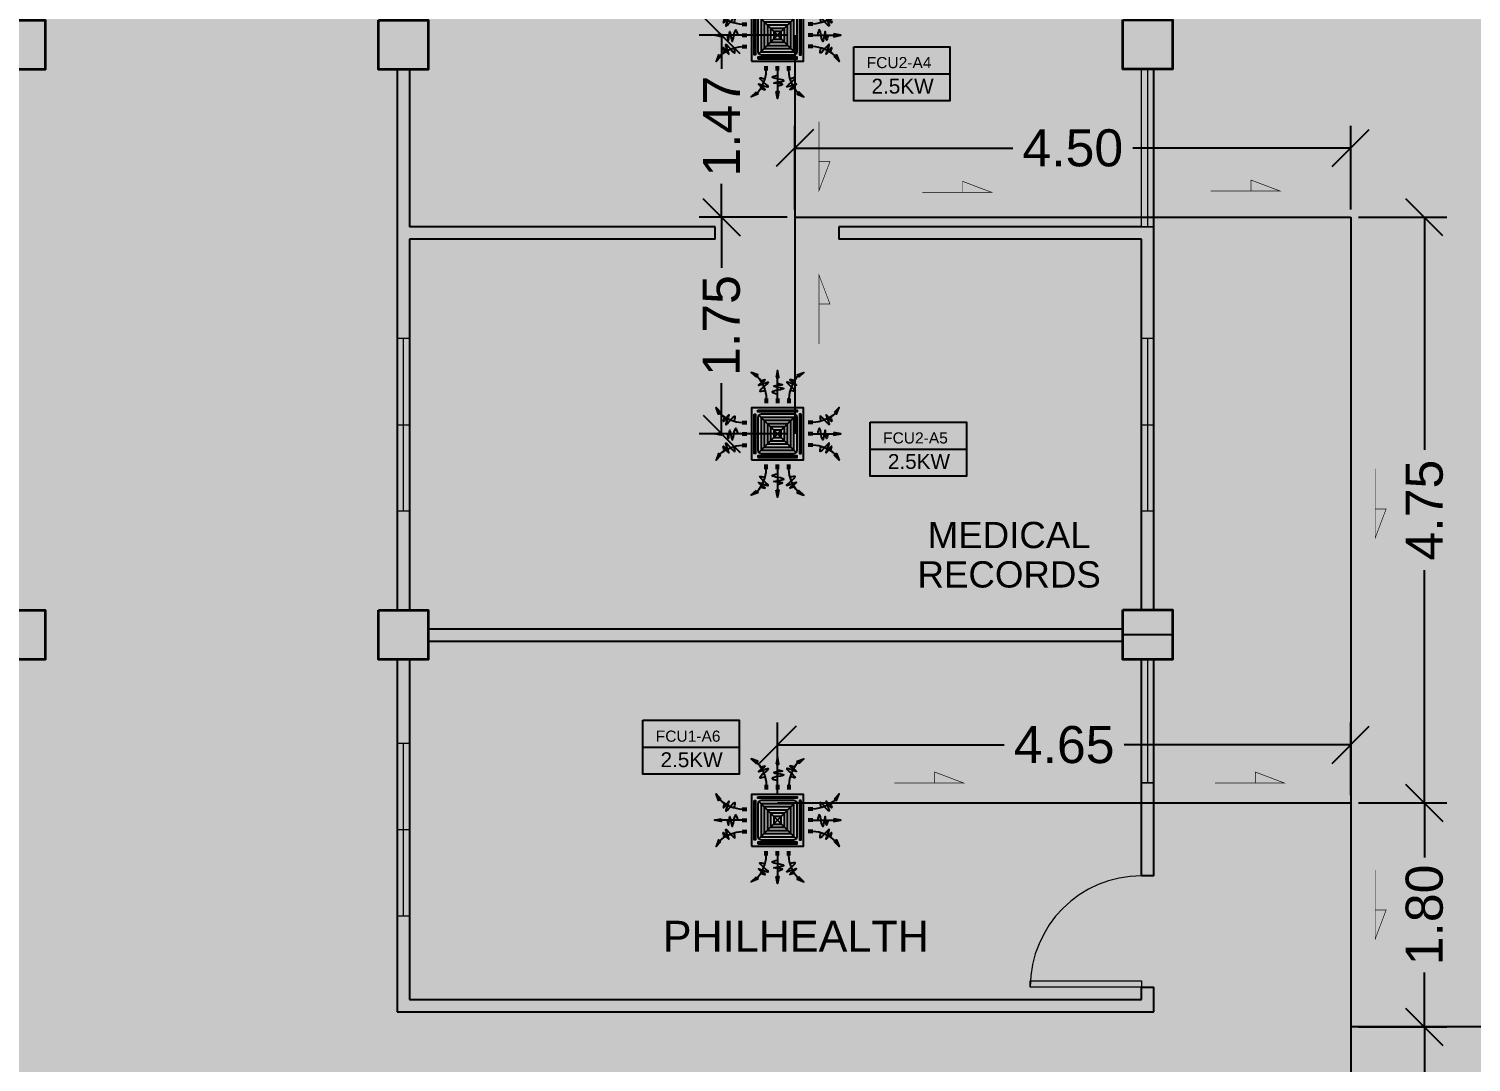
# Model space of a CAD drawing. Header units: millimetres. Extents: x -60 to 576, y -39 to 287.
# Drawn here: x 138.48 to 150.15, y 118.33 to 126.69 of the extents above; entities that cross this region are included whole.
import ezdxf

# ---------------------------------------------------------------- set-up
doc = ezdxf.new("R2010")
doc.units = ezdxf.units.MM
doc.header["$MEASUREMENT"] = 0
for name, color, linetype in [('AIR', 7, 'Continuous'), ('AIR-00', 7, 'Continuous'), ('AIR-01', 7, 'Continuous'), ('AIR-02', 7, 'Continuous'), ('AIR-04', 7, 'Continuous'), ('DRAIN PIPE', 7, 'Continuous'), ('fcu drain', 7, 'Continuous'), ('label', 7, 'Continuous'), ('Legends', 7, 'Continuous'), ('M-AC-TEXT', 7, 'Continuous')]:
    doc.layers.add(name, color=color, linetype=linetype)
doc.styles.add('ar-dim-axis', font='romans.shx', dxfattribs={"width": 0.8})
doc.styles.add('OIP FONT', font='GOTHIC.TTF', dxfattribs={"height": 150})
doc.styles.get("Standard").update_dxf_attribs({"font": 'arial.ttf'})
doc.styles.add('SWISSLT175', font='swissl.ttf', dxfattribs={"height": 0.175})
doc.dimstyles.new('ar-dim-axis', dxfattribs={"dimtxt": 350, "dimasz": 250, "dimexe": 75, "dimexo": 75, "dimgap": 200, "dimtad": 1, "dimdec": 0, "dimzin": 12, "dimdsep": 46, "dimtxsty": 'ar-dim-axis', "dimblk": 'ARCHTICK', "dimcen": 120, "dimclrd": 11, "dimclre": 8, "dimclrt": 4, "dimadec": 0, "dimazin": 3, "dimtm": 1, "dimtfac": 1, "dimtdec": 0, "dimtix": 1, "dimtmove": 2, "dimatfit": 3, "dimldrblk": 'ARCHTICK', "dimfxl": 1, "dimtolj": 1, "dimtzin": 0, "dimarcsym": 1})
doc.dimstyles.new('Copy of dimension', dxfattribs={"dimtxt": 0.3, "dimasz": 0.3, "dimexe": 0.18, "dimexo": 0.0625, "dimgap": 0.09, "dimtad": 0, "dimzin": 0, "dimdsep": 46, "dimtxsty": 'Standard', "dimblk": 'OBLIQUE', "dimcen": 0.09, "dimclrd": 256, "dimclre": 256, "dimclrt": 256, "dimadec": 0, "dimazin": 0, "dimtfac": 1, "dimtofl": 0, "dimtmove": 0, "dimatfit": 3, "dimldrblk": 'OBLIQUE', "dimfxl": 1, "dimtolj": 1, "dimtzin": 0, "dimarcsym": 0})

# ---------------------------------------------------------------- blocks, each defined once
blk = doc.blocks.new('_ARCHTICK')
at = {"color": 0, "linetype": 'ByBlock', "const_width": 0.15}
blk.add_lwpolyline([(-0.5, -0.5), (0.5, 0.5)], dxfattribs=at)
blk = doc.blocks.new('FCU-13000P (CASSETTE SPLIT)')
at = {"layer": 'AIR-00', "ltscale": 3}
for p, q in [((-7.105427357601002e-15, 0.5227760220777427), (-7.105427357601002e-15, 0.999858067324416)), ((-0.1934974863815064, 0.5583965329426945), (-0.1934974863815064, 0.4871555112127943)), ((-0.1618149178217116, 0.5583965329426945), (-0.1618149178217116, 0.4871555112127943)), ((-0.01584128427990628, 0.5583965329426945), (-0.01584128427990628, 0.4871555112127943)), ((0.01584128427989029, 0.5583965329426945), (0.01584128427989029, 0.4871555112127943)), ((0.1618149178217116, 0.5583965329426945), (0.1618149178217116, 0.4871555112127943)), ((0.1934974863815064, 0.5583965329426945), (0.1934974863815064, 0.4871555112127943)), ((-0.5227760220777427, 7.105427357601002e-15), (-0.999858067324416, 7.105427357601002e-15)), ((-0.5583965329426945, 0.1934974863815064), (-0.4871555112127934, 0.1934974863815064)), ((-0.5583965329426945, 0.1618149178217116), (-0.4871555112127934, 0.1618149178217116)), ((-0.5583965329426945, 0.01584128427990628), (-0.4871555112127934, 0.01584128427990628)), ((0.5583965329426945, 0.1934974863815064), (0.4871555112127934, 0.1934974863815064)), ((0.5583965329426945, 0.1618149178217116), (0.4871555112127934, 0.1618149178217116)), ((0.5583965329426945, 0.01584128427990628), (0.4871555112127934, 0.01584128427990628)), ((0.5227760220777427, 7.105427357601002e-15), (0.999858067324416, 7.105427357601002e-15)), ((-0.5583965329426945, -0.01584128427989029), (-0.4871555112127934, -0.01584128427989029)), ((-0.5583965329426945, -0.1618149178217116), (-0.4871555112127934, -0.1618149178217116)), ((-0.5583965329426945, -0.1934974863815064), (-0.4871555112127934, -0.1934974863815064)), ((0.5583965329426945, -0.01584128427989029), (0.4871555112127934, -0.01584128427989029)), ((0.5583965329426945, -0.1618149178217116), (0.4871555112127934, -0.1618149178217116)), ((0.5583965329426945, -0.1934974863815064), (0.4871555112127934, -0.1934974863815064)), ((-0.1934974863815064, -0.5583965329426945), (-0.1934974863815064, -0.4871555112127943)), ((-0.1618149178217116, -0.5583965329426945), (-0.1618149178217116, -0.4871555112127943)), ((-0.01584128427990628, -0.5583965329426945), (-0.01584128427990628, -0.4871555112127943)), ((-7.105427357601002e-15, -0.5227760220777427), (-7.105427357601002e-15, -0.999858067324416)), ((0.01584128427989029, -0.5583965329426945), (0.01584128427989029, -0.4871555112127943)), ((0.1618149178217116, -0.5583965329426945), (0.1618149178217116, -0.4871555112127943)), ((0.1934974863815064, -0.5583965329426945), (0.1934974863815064, -0.4871555112127943))]:
    blk.add_line(p, q, dxfattribs=at)
at = {"layer": 'AIR-00'}
for p, q in [((0.2953553390593271, -0.2953553390593253), (-0.2953553390593271, 0.2953553390593253)), ((0.2953553390593271, 0.2953553390593253), (-0.2953553390593271, -0.2953553390593253))]:
    blk.add_line(p, q, dxfattribs=at)
at = {"layer": 'AIR-00', "ltscale": 3}
for points in [[(-0.3354339739758903, 0.8949367535147612), (-0.311302411150054, 0.9324741763992979), (-0.4157311477908916, 0.9730825421665728)], [(-0.02231249897048215, 0.8900557322108931), (0.02231249897046617, 0.8900557322108931), (-8.881784197001252e-15, 0.999858067324416)], [(0.3354339739758903, 0.8949367535147612), (0.311302411150054, 0.9324741763992979), (0.4157311477908916, 0.9730825421665728)], [(-0.8949367535147612, 0.3354339739758903), (-0.9324741763992979, 0.311302411150054), (-0.9730825421665728, 0.4157311477908916)], [(0.8949367535147612, 0.3354339739758903), (0.9324741763992979, 0.311302411150054), (0.9730825421665728, 0.4157311477908916)], [(-0.8900557322108931, 0.02231249897048215), (-0.8900557322108931, -0.02231249897046617), (-0.999858067324416, 8.881784197001252e-15)], [(0.8900557322108931, 0.02231249897048215), (0.8900557322108931, -0.02231249897046617), (0.999858067324416, 8.881784197001252e-15)], [(-0.8949367535147612, -0.3354339739758903), (-0.9324741763992979, -0.311302411150054), (-0.9730825421665728, -0.4157311477908916)], [(0.8949367535147612, -0.3354339739758903), (0.9324741763992979, -0.311302411150054), (0.9730825421665728, -0.4157311477908916)], [(-0.3354339739758903, -0.8949367535147612), (-0.311302411150054, -0.9324741763992979), (-0.4157311477908916, -0.9730825421665728)], [(-0.02231249897048215, -0.8900557322108931), (0.02231249897046617, -0.8900557322108931), (-8.881784197001252e-15, -0.999858067324416)], [(0.3354339739758903, -0.8949367535147612), (0.311302411150054, -0.9324741763992979), (0.4157311477908916, -0.9730825421665728)]]:
    blk.add_lwpolyline(points, close=True, dxfattribs=at)
at = {"layer": 'AIR-00'}
for points in [[(-0.3233681925629757, 0.9137054649570295, -0.1718088678768037), (-0.1776562021016108, 0.5583965329426945), (-0.1776562021016108, 0.5222310829013512)], [(0.3233681925629757, 0.9137054649570295, 0.1718088678768037), (0.1776562021016108, 0.5583965329426945), (0.1776562021016108, 0.5222310829013512)], [(-0.9137054649570295, 0.3233681925629757, 0.1718088678768037), (-0.5583965329426945, 0.1776562021016108), (-0.5222310829013512, 0.1776562021016108)], [(0.9137054649570295, 0.3233681925629757, -0.1718088678768037), (0.5583965329426945, 0.1776562021016108), (0.5222310829013512, 0.1776562021016108)], [(-0.9137054649570295, -0.3233681925629757, -0.1718088678768037), (-0.5583965329426945, -0.1776562021016108), (-0.5222310829013512, -0.1776562021016108)], [(0.9137054649570295, -0.3233681925629757, 0.1718088678768037), (0.5583965329426945, -0.1776562021016108), (0.5222310829013512, -0.1776562021016108)], [(-0.3233681925629757, -0.9137054649570295, 0.1718088678768037), (-0.1776562021016108, -0.5583965329426945), (-0.1776562021016108, -0.5222310829013512)], [(0.3233681925629757, -0.9137054649570295, -0.1718088678768037), (0.1776562021016108, -0.5583965329426945), (0.1776562021016108, -0.5222310829013512)]]:
    blk.add_lwpolyline(points, format="xyb", dxfattribs=at)
for points in [[(-0.2599999999999998, -0.259999999999998), (0.2599999999999998, -0.2599999999999962), (0.2600000000000007, 0.259999999999998), (-0.2599999999999998, 0.259999999999998)], [(-0.2100000000000009, -0.2099999999999991), (0.2100000000000026, -0.2099999999999973), (0.2100000000000009, 0.2099999999999991), (-0.2100000000000009, 0.2099999999999991)], [(-0.160000000000001, -0.1599999999999984), (0.1600000000000028, -0.1599999999999966), (0.160000000000001, 0.1599999999999984), (-0.160000000000001, 0.1599999999999984)], [(-0.1100000000000012, -0.1099999999999994), (0.110000000000003, -0.1099999999999977), (0.1100000000000012, 0.1099999999999994), (-0.1100000000000012, 0.1099999999999994)], [(-0.06000000000000139, -0.05999999999999872), (0.06000000000000316, -0.05999999999999694), (0.06000000000000139, 0.05999999999999872), (-0.06000000000000139, 0.05999999999999872)]]:
    blk.add_lwpolyline(points, close=True, dxfattribs=at)
at = {"layer": 'AIR-00', "ltscale": 3}
for points in [[(-0.2677478374719957, 0.8404580605517644), (-0.2311577860871346, 0.8521369272970549), (-0.1336933111678267, 0.8824412830765702), (-0.422244853896613, 0.7038013426221994), (0.004842014239526904, 0.9030058120233662), (-0.358385268367277, 0.6454544827540296), (-0.2387546223537829, 0.6780035992551685), (-0.199446847060301, 0.6895241051866989)], [(0.2677478374719957, 0.8404580605517644), (0.2311577860871346, 0.8521369272970549), (0.1336933111678267, 0.8824412830765702), (0.422244853896613, 0.7038013426221994), (-0.004842014239526904, 0.9030058120233662), (0.358385268367277, 0.6454544827540296), (0.2387546223537829, 0.6780035992551685), (0.199446847060301, 0.6895241051866989)], [(-0.8404580605517644, 0.2677478374719957), (-0.8521369272970549, 0.2311577860871346), (-0.8824412830765702, 0.1336933111678267), (-0.7038013426221994, 0.422244853896613), (-0.9030058120233662, -0.004842014239526904), (-0.6454544827540296, 0.358385268367277), (-0.6780035992551685, 0.2387546223537829), (-0.6895241051866989, 0.199446847060301)], [(0.8404580605517644, 0.2677478374719957), (0.8521369272970549, 0.2311577860871346), (0.8824412830765702, 0.1336933111678267), (0.7038013426221994, 0.422244853896613), (0.9030058120233662, -0.004842014239526904), (0.6454544827540296, 0.358385268367277), (0.6780035992551685, 0.2387546223537829), (0.6895241051866989, 0.199446847060301)], [(-0.8404580605517644, -0.2677478374719957), (-0.8521369272970549, -0.2311577860871346), (-0.8824412830765702, -0.1336933111678267), (-0.7038013426221994, -0.422244853896613), (-0.9030058120233662, 0.004842014239526904), (-0.6454544827540296, -0.358385268367277), (-0.6780035992551685, -0.2387546223537829), (-0.6895241051866989, -0.199446847060301)], [(0.8404580605517644, -0.2677478374719957), (0.8521369272970549, -0.2311577860871346), (0.8824412830765702, -0.1336933111678267), (0.7038013426221994, -0.422244853896613), (0.9030058120233662, 0.004842014239526904), (0.6454544827540296, -0.358385268367277), (0.6780035992551685, -0.2387546223537829), (0.6895241051866989, -0.199446847060301)], [(-0.2677478374719957, -0.8404580605517644), (-0.2311577860871346, -0.8521369272970549), (-0.1336933111678267, -0.8824412830765702), (-0.422244853896613, -0.7038013426221994), (0.004842014239526904, -0.9030058120233662), (-0.358385268367277, -0.6454544827540296), (-0.2387546223537829, -0.6780035992551685), (-0.199446847060301, -0.6895241051866989)], [(0.2677478374719957, -0.8404580605517644), (0.2311577860871346, -0.8521369272970549), (0.1336933111678267, -0.8824412830765702), (0.422244853896613, -0.7038013426221994), (-0.004842014239526904, -0.9030058120233662), (0.358385268367277, -0.6454544827540296), (0.2387546223537829, -0.6780035992551685), (0.199446847060301, -0.6895241051866989)]]:
    blk.add_open_spline(points, degree=3, knots=[0.003283373016645994, 0.003283373016645994, 0.003283373016645994, 0.003283373016645994, 0.07125673401182435, 0.1924074622850254, 0.3347111145698326, 0.5062144727996265, 0.5813292033149298, 0.5813292033149298, 0.5813292033149298, 0.5813292033149298], dxfattribs=at)
for points in [[(-8.881784197001252e-15, 0.7998245828525512), (0.07656577961462041, 0.77607757560925), (-0.05808428128809773, 0.7549690294354541), (0.09768727811871436, 0.7180292880357495), (-0.08712642193214215, 0.6626196044680484), (-8.881784197001252e-15, 0.6309567852073492)], [(-0.7998245828525512, 8.881784197001252e-15), (-0.77607757560925, -0.07656577961462041), (-0.7549690294354541, 0.05808428128809773), (-0.7180292880357495, -0.09768727811871436), (-0.6626196044680484, 0.08712642193214215), (-0.6309567852073492, 8.881784197001252e-15)], [(0.7998245828525512, 8.881784197001252e-15), (0.77607757560925, -0.07656577961462041), (0.7549690294354541, 0.05808428128809773), (0.7180292880357495, -0.09768727811871436), (0.6626196044680484, 0.08712642193214215), (0.6309567852073492, 8.881784197001252e-15)], [(-8.881784197001252e-15, -0.7998245828525512), (0.07656577961462041, -0.77607757560925), (-0.05808428128809773, -0.7549690294354541), (0.09768727811871436, -0.7180292880357495), (-0.08712642193214215, -0.6626196044680484), (-8.881784197001252e-15, -0.6309567852073492)]]:
    blk.add_spline(points, degree=3, dxfattribs=at)
for points in [[(-0.4157311477908907, 0.9730825421665728), (-0.3354339739758911, 0.8949367535147612), (-0.3113024111500549, 0.9324741763992979)], [(-7.993605777301127e-15, 0.999858067324416), (-0.02231249897048304, 0.8900557322108931), (0.02231249897046528, 0.8900557322108931)], [(0.4157311477908889, 0.9730825421665728), (0.3354339739758894, 0.8949367535147612), (0.3113024111500531, 0.9324741763992979)], [(-0.9730825421665728, 0.4157311477908898), (-0.8949367535147612, 0.3354339739758903), (-0.9324741763992979, 0.311302411150054)], [(0.9730825421665728, 0.4157311477908898), (0.8949367535147612, 0.3354339739758903), (0.9324741763992979, 0.311302411150054)], [(-0.999858067324416, 7.105427357601002e-15), (-0.8900557322108922, 0.02231249897048215), (-0.8900557322108922, -0.02231249897046617)], [(0.999858067324416, 7.105427357601002e-15), (0.8900557322108922, 0.02231249897048215), (0.8900557322108922, -0.02231249897046617)], [(-0.9730825421665728, -0.4157311477908898), (-0.8949367535147612, -0.3354339739758903), (-0.9324741763992979, -0.311302411150054)], [(0.9730825421665728, -0.4157311477908898), (0.8949367535147612, -0.3354339739758903), (0.9324741763992979, -0.311302411150054)], [(-0.4157311477908907, -0.9730825421665728), (-0.3354339739758911, -0.8949367535147612), (-0.3113024111500549, -0.9324741763992979)], [(-7.993605777301127e-15, -0.999858067324416), (-0.02231249897048304, -0.8900557322108931), (0.02231249897046528, -0.8900557322108931)], [(0.4157311477908889, -0.9730825421665728), (0.3354339739758894, -0.8949367535147612), (0.3113024111500531, -0.9324741763992979)]]:
    blk.add_solid(points, dxfattribs=at)
at = {"layer": 'AIR-01'}
for points in [[(-0.3725000000000005, 0.3099999999999987), (-0.3475000000000001, 0.3099999999999987), (-0.3475000000000001, -0.3099999999999987), (-0.3725000000000005, -0.3099999999999987)], [(-0.3100000000000005, 0.3724999999999987), (0.3100000000000005, 0.3724999999999987), (0.3100000000000005, 0.3475000000000001), (-0.3100000000000005, 0.3475000000000001)], [(0.3725000000000005, 0.3099999999999987), (0.3475000000000001, 0.3099999999999987), (0.3475000000000001, -0.3099999999999987), (0.3725000000000005, -0.3099999999999987)], [(-0.3100000000000005, -0.3724999999999987), (0.3100000000000005, -0.3724999999999987), (0.3100000000000005, -0.3475000000000001), (-0.3100000000000005, -0.3475000000000001)]]:
    blk.add_lwpolyline(points, close=True, dxfattribs=at)
at = {"layer": 'AIR-02'}
blk.add_lwpolyline([(-0.2600000000000007, -0.3099999999999987), (0.2600000000000016, -0.3099999999999969, 0.414213562373095), (0.3100000000000014, -0.2599999999999962), (0.3100000000000005, 0.259999999999998, 0.4142135623730945), (0.2600000000000007, 0.3099999999999987), (-0.2600000000000007, 0.3099999999999987, 0.414213562373095), (-0.3100000000000005, 0.259999999999998), (-0.3100000000000005, -0.259999999999998, 0.414213562373095)], format="xyb", close=True, dxfattribs=at)
at = {"layer": 'AIR-04'}
blk.add_lwpolyline([(-0.4100000000000001, -0.4100000000000001), (0.4100000000000001, -0.4100000000000001), (0.4100000000000001, 0.4100000000000001), (-0.4100000000000001, 0.4100000000000001)], close=True, dxfattribs=at)
blk = doc.blocks.new('_Oblique')
at = {"color": 0, "linetype": 'ByBlock', "lineweight": -2}
blk.add_line((-0.5, -0.5), (0.5, 0.5), dxfattribs=at)
blk = doc.blocks.new('*D47')
at = {"lineweight": -2, "transparency": 16777216}
for p, q in [((144.6154637426423, 126.6402104957004), (143.9048301931766, 126.6402104957004)), ((144.0848301931766, 126.6402104957004), (144.0848301931766, 126.3694720918787)), ((144.0848301931766, 125.1677104956969), (144.0848301931766, 125.4384488995186)), ((144.6154637426423, 125.1677104956969), (143.9048301931766, 125.1677104956969))]:
    blk.add_line(p, q, dxfattribs=at)
at = {"layer": 'Defpoints', "color": 0, "transparency": 16777216}
for p in [(144.0848301931766, 126.6402104957004), (144.6779637426423, 126.6402104957004), (144.6779637426423, 125.1677104956969)]:
    blk.add_point(p, dxfattribs=at)
at = {"lineweight": -2, "transparency": 16777216, "xscale": 0.3, "yscale": 0.3, "zscale": 0.3}
for p, rotation in [((144.0848301931766, 126.6402104957004), 90), ((144.0848301931766, 125.1677104956969), 270)]:
    blk.add_blockref('_Oblique', p, dxfattribs=dict(at, rotation=rotation))
at = {"transparency": 16777216, "insert": (144.0848301931766, 125.9039604956986), "char_height": 0.3, "attachment_point": 5, "rotation": 90}
blk.add_mtext('\\A1;1.47', dxfattribs=at)
blk = doc.blocks.new('*D48')
at = {"lineweight": -2, "transparency": 16777216}
for p, q in [((144.6154637426423, 125.167710495697), (143.9048301931767, 125.167710495697)), ((144.0848301931767, 125.167710495697), (144.0848301931767, 124.7580976034793)), ((144.0848301931767, 123.4152104957091), (144.0848301931767, 123.8248233879268)), ((144.6154637426423, 123.4152104957091), (143.9048301931767, 123.4152104957091))]:
    blk.add_line(p, q, dxfattribs=at)
at = {"layer": 'Defpoints', "color": 0, "transparency": 16777216}
for p in [(144.6779637426423, 125.167710495697), (144.0848301931767, 123.4152104957091), (144.6779637426423, 123.4152104957091)]:
    blk.add_point(p, dxfattribs=at)
at = {"lineweight": -2, "transparency": 16777216, "xscale": 0.3, "yscale": 0.3, "zscale": 0.3}
for p, rotation in [((144.0848301931767, 125.167710495697), 90), ((144.0848301931767, 123.4152104957091), 270)]:
    blk.add_blockref('_Oblique', p, dxfattribs=dict(at, rotation=rotation))
at = {"transparency": 16777216, "insert": (144.0848301931767, 124.291460495703), "char_height": 0.3, "attachment_point": 5, "rotation": 90}
blk.add_mtext('\\A1;1.75', dxfattribs=at)
blk = doc.blocks.new('*D49')
at = {"lineweight": -2, "transparency": 16777216}
for p, q in [((144.6779637426423, 125.2302104956968), (144.6779637426423, 125.9077104956982)), ((149.177963742635, 125.2302104956968), (149.177963742635, 125.9077104956982)), ((144.6779637426423, 125.7277104956981), (146.4428068531434, 125.7277104956981)), ((149.177963742635, 125.7277104956981), (147.4131206321339, 125.7277104956981))]:
    blk.add_line(p, q, dxfattribs=at)
at = {"layer": 'Defpoints', "color": 0, "transparency": 16777216}
for p in [(149.177963742635, 125.7277104956981), (144.6779637426423, 125.1677104956968), (149.177963742635, 125.1677104956968)]:
    blk.add_point(p, dxfattribs=at)
at = {"lineweight": -2, "transparency": 16777216, "xscale": 0.3, "yscale": 0.3, "zscale": 0.3, "rotation": 180}
blk.add_blockref('_Oblique', (144.6779637426423, 125.7277104956981), dxfattribs=at)
at = {"lineweight": -2, "transparency": 16777216, "xscale": 0.3, "yscale": 0.3, "zscale": 0.3}
blk.add_blockref('_Oblique', (149.177963742635, 125.7277104956981), dxfattribs=at)
at = {"transparency": 16777216, "insert": (146.9279637426386, 125.7277104956981), "char_height": 0.3, "attachment_point": 5}
blk.add_mtext('\\A1;4.50', dxfattribs=at)
blk = doc.blocks.new('*D50')
at = {"lineweight": -2, "transparency": 16777216}
for p, q in [((149.2404637426278, 125.1677104957042), (149.9544172843677, 125.1677104957042)), ((149.7744172843677, 125.1677104957042), (149.7744172843677, 123.2847083934633)), ((149.7744172843677, 120.4281182966795), (149.7744172843677, 122.3111203989204)), ((149.2404637426278, 120.4281182966795), (149.9544172843677, 120.4281182966795))]:
    blk.add_line(p, q, dxfattribs=at)
at = {"layer": 'Defpoints', "color": 0, "transparency": 16777216}
for p in [(149.1779637426278, 125.1677104957042), (149.1779637426278, 120.4281182966795), (149.7744172843677, 120.4281182966795)]:
    blk.add_point(p, dxfattribs=at)
at = {"lineweight": -2, "transparency": 16777216, "xscale": 0.3, "yscale": 0.3, "zscale": 0.3}
for p, rotation in [((149.7744172843677, 125.1677104957042), 90), ((149.7744172843677, 120.4281182966795), 270)]:
    blk.add_blockref('_Oblique', p, dxfattribs=dict(at, rotation=rotation))
at = {"transparency": 16777216, "insert": (149.7744172843677, 122.7979143961918), "char_height": 0.3, "attachment_point": 5, "rotation": 90}
blk.add_mtext('\\A1;4.75', dxfattribs=at)
blk = doc.blocks.new('*D51')
at = {"lineweight": -2, "transparency": 16777216}
for p, q in [((149.2404637426351, 120.4281182966795), (149.9544172843678, 120.4281182966795)), ((149.7744172843678, 120.4281182966795), (149.7744172843678, 119.9866636809371)), ((149.7744172843678, 118.6152090651947), (149.7744172843678, 119.0566636809371)), ((149.2404637426423, 118.6152090651947), (149.9544172843678, 118.6152090651947))]:
    blk.add_line(p, q, dxfattribs=at)
at = {"layer": 'Defpoints', "color": 0, "transparency": 16777216}
for p in [(149.1779637426351, 120.4281182966795), (149.1779637426423, 118.6152090651947), (149.7744172843678, 118.6152090651947)]:
    blk.add_point(p, dxfattribs=at)
at = {"lineweight": -2, "transparency": 16777216, "xscale": 0.3, "yscale": 0.3, "zscale": 0.3}
for p, rotation in [((149.7744172843678, 120.4281182966795), 90), ((149.7744172843678, 118.6152090651947), 270)]:
    blk.add_blockref('_Oblique', p, dxfattribs=dict(at, rotation=rotation))
at = {"transparency": 16777216, "insert": (149.7744172843678, 119.5216636809371), "char_height": 0.3, "attachment_point": 5, "rotation": 90}
blk.add_mtext('\\A1;1.80', dxfattribs=at)
blk = doc.blocks.new('*D52')
at = {"lineweight": -2, "transparency": 16777216}
for p, q in [((149.2404637426423, 118.6152090651947), (149.9544172843678, 118.6152090651947)), ((149.7744172843678, 118.6152090651947), (149.7744172843678, 118.1664707061167)), ((149.7744172843678, 116.7867091546785), (149.7744172843678, 117.2354475137565)), ((149.2404637426423, 116.7867091546785), (149.9544172843678, 116.7867091546785))]:
    blk.add_line(p, q, dxfattribs=at)
at = {"layer": 'Defpoints', "color": 0, "transparency": 16777216}
for p in [(149.1779637426423, 118.6152090651947), (149.1779637426423, 116.7867091546785), (149.7744172843678, 116.7867091546785)]:
    blk.add_point(p, dxfattribs=at)
at = {"lineweight": -2, "transparency": 16777216, "xscale": 0.3, "yscale": 0.3, "zscale": 0.3}
for p, rotation in [((149.7744172843678, 118.6152090651947), 90), ((149.7744172843678, 116.7867091546785), 270)]:
    blk.add_blockref('_Oblique', p, dxfattribs=dict(at, rotation=rotation))
at = {"transparency": 16777216, "insert": (149.7744172843678, 117.7009591099365), "char_height": 0.3, "attachment_point": 5, "rotation": 90}
blk.add_mtext('\\A1;1.83', dxfattribs=at)
blk = doc.blocks.new('*D102')
at = {"lineweight": -2, "transparency": 16777216}
for p, q in [((144.5379637426356, 120.4906182966795), (144.5379637426356, 121.0783297999946)), ((149.1779637426423, 120.4906182966795), (149.1779637426423, 121.0783297999946)), ((144.5379637426356, 120.8983297999946), (146.3711697453674, 120.8983297999946)), ((149.1779637426423, 120.8983297999946), (147.3447577399104, 120.8983297999946))]:
    blk.add_line(p, q, dxfattribs=at)
at = {"layer": 'Defpoints', "color": 0, "transparency": 16777216}
for p in [(144.5379637426356, 120.8983297999946), (144.5379637426356, 120.4281182966795), (149.1779637426423, 120.4281182966795)]:
    blk.add_point(p, dxfattribs=at)
at = {"lineweight": -2, "transparency": 16777216, "xscale": 0.3, "yscale": 0.3, "zscale": 0.3, "rotation": 180}
blk.add_blockref('_Oblique', (144.5379637426356, 120.8983297999946), dxfattribs=at)
at = {"lineweight": -2, "transparency": 16777216, "xscale": 0.3, "yscale": 0.3, "zscale": 0.3}
blk.add_blockref('_Oblique', (149.1779637426423, 120.8983297999946), dxfattribs=at)
at = {"transparency": 16777216, "insert": (146.8579637426389, 120.8983297999946), "char_height": 0.3, "attachment_point": 5}
blk.add_mtext('\\A1;4.65', dxfattribs=at)

msp = doc.modelspace()

# ---------------------------------------------------------------- linework, layer by layer
at = {"color": 8, "lineweight": 25}
for p, q in [((141.4588438004264, 126.3631182966844), (141.4588438004264, 121.9881182966844)), ((141.5588438004322, 126.3631182966844), (141.5588438004322, 125.0902104956974)), ((147.5838240587161, 121.9902104956989), (147.5838240587161, 126.3652104956989)), ((144.0338240587277, 125.0902104956974), (141.5588438004322, 125.0902104956974)), ((144.0338240587277, 124.9902104956989), (144.0338240587277, 125.0902104956974)), ((147.4838240587248, 125.0902104956974), (145.0338240587277, 125.0902104956974)), ((145.0338240587277, 125.0902104956974), (145.0338240587277, 124.9902104956989)), ((147.4838240587248, 125.0902104956974), (145.0338240587277, 125.0902104956974)), ((141.5588438004322, 124.9902104956989), (141.5588438004322, 121.9881182966844)), ((144.0338240587277, 124.9902104956989), (141.5588438004322, 124.9902104956989)), ((147.4838240587248, 124.9902104956989), (145.0338240587277, 124.9902104956989)), ((147.4838240587248, 121.9902104956989), (147.4838240587248, 124.9902104956989)), ((141.7088438004264, 121.838118296683), (147.3338240587161, 121.838118296683)), ((147.3338240587161, 121.7902104957018), (147.7338240587248, 121.7902104957018)), ((141.7088438004264, 121.7381182966844), (147.3338240587161, 121.7381182966844)), ((141.4588438004264, 121.588118296683), (141.4588438004264, 118.7381182966844)), ((141.5588438004322, 121.588118296683), (141.5588438004322, 118.838118296683)), ((147.4838240587248, 119.838118296683), (147.4838240587248, 121.5902104956974)), ((147.5838240587161, 119.838118296683), (147.5838240587161, 121.5902104956974)), ((147.5838240587161, 119.838118296683), (147.4838240587248, 119.838118296683)), ((147.4838240587248, 118.838118296683), (147.4838240587248, 118.9381182966815)), ((147.4838240587248, 118.838118296683), (147.4838240587248, 118.9381182966815)), ((147.4838240587248, 118.9381182966815), (147.5838240587161, 118.9381182966815)), ((147.5838240587161, 118.7381182966844), (147.5838240587161, 118.9381182966815)), ((141.4588438004264, 118.7381182966844), (147.5838240587161, 118.7381182966844)), ((141.5588438004322, 118.838118296683), (147.4838240587248, 118.838118296683))]:
    msp.add_line(p, q, dxfattribs=at)
at = {"color": 8, "lineweight": 9}
for p, q in [((147.4838240587248, 125.0902104956974), (147.4838240587248, 126.3652104956989)), ((147.5338240587277, 126.3652104956989), (147.5338240587277, 125.0902104956974)), ((147.4838240587248, 125.0902104956974), (147.5838240587161, 125.0902104956974)), ((141.4588438004264, 124.1891643961924), (141.5588438004322, 124.1891643961924)), ((141.5088438004293, 124.1891643961924), (141.5088438004293, 122.7891643961909)), ((147.4838240587248, 124.1891643961924), (147.5838240587161, 124.1891643961924)), ((147.5338240587277, 124.1891643961924), (147.5338240587277, 122.7891643961909)), ((141.4588438004264, 123.4891643961953), (141.5588438004322, 123.4891643961953)), ((147.4838240587248, 123.4891643961953), (147.5838240587161, 123.4891643961953)), ((141.5588438004322, 122.7891643961909), (141.4588438004264, 122.7891643961909)), ((147.5838240587161, 122.7891643961909), (147.4838240587248, 122.7891643961909)), ((147.4838240587248, 121.5902104956974), (147.4838240587248, 120.5902104956974)), ((147.5338240587277, 121.5902104956974), (147.5338240587277, 120.5902104956974)), ((141.4588438004264, 120.213118296683), (141.4588438004264, 120.9131182966873)), ((141.4588438004264, 120.9131182966873), (141.5588438004322, 120.9131182966873)), ((141.5088438004293, 120.9131182966873), (141.5088438004293, 119.5131182966859)), ((141.5588438004322, 120.9131182966873), (141.5588438004322, 119.5131182966859)), ((147.4838240587248, 120.5902104956974), (147.5838240587161, 120.5902104956974)), ((141.4588438004264, 120.213118296683), (141.5588438004322, 120.213118296683)), ((141.5588438004322, 119.5131182966859), (141.4588438004264, 119.5131182966859))]:
    msp.add_line(p, q, dxfattribs=at)
at = {"color": 8, "lineweight": 13}
for p, q in [((146.5838240587161, 118.9881182966844), (147.4838240587248, 118.9881182966844)), ((146.5838240587161, 118.9381182966815), (146.5838240587161, 118.9881182966844)), ((147.4838240587248, 118.9881182966844), (147.4838240587248, 118.9381182966815)), ((147.4838240587248, 118.9381182966815), (146.5838240587161, 118.9381182966815))]:
    msp.add_line(p, q, dxfattribs=at)
at = {"color": 8, "lineweight": 35}
for points in [[(138.2088438004264, 126.7631182966859), (138.6088438004205, 126.7631182966859), (138.6088438004205, 126.3631182966844), (138.2088438004264, 126.3631182966844)], [(141.3088438004322, 126.7631182966859), (141.7088438004264, 126.7631182966859), (141.7088438004264, 126.3631182966844), (141.3088438004322, 126.3631182966844)], [(147.3338240587161, 126.7652104957003), (147.7338240587248, 126.7652104957003), (147.7338240587248, 126.3652104956989), (147.3338240587161, 126.3652104956989)], [(138.2088438004264, 121.9881182966844), (138.6088438004205, 121.9881182966844), (138.6088438004205, 121.588118296683), (138.2088438004264, 121.588118296683)], [(141.3088438004322, 121.9881182966844), (141.7088438004264, 121.9881182966844), (141.7088438004264, 121.588118296683), (141.3088438004322, 121.588118296683)], [(147.3338240587161, 121.9902104956989), (147.7338240587248, 121.9902104956989), (147.7338240587248, 121.5902104956974), (147.3338240587161, 121.5902104956974)]]:
    msp.add_lwpolyline(points, close=True, dxfattribs=at)
at = {"color": 8, "lineweight": 9}
for points in [[(147.4838240587248, 126.3652104956989), (147.5838240587161, 126.3652104956989), (147.5838240587161, 125.0902104956974), (147.4838240587248, 125.0902104956974)], [(141.4588438004264, 124.1891643961924), (141.5588438004322, 124.1891643961924), (141.5588438004322, 122.7891643961909), (141.4588438004264, 122.7891643961909)], [(147.4838240587248, 124.1891643961924), (147.5838240587161, 124.1891643961924), (147.5838240587161, 122.7891643961909), (147.4838240587248, 122.7891643961909)], [(147.4838240587248, 121.5902104956974), (147.5838240587161, 121.5902104956974), (147.5838240587161, 120.5902104956974), (147.4838240587248, 120.5902104956974)], [(141.4588438004264, 120.9131182966873), (141.5588438004322, 120.9131182966873), (141.5588438004322, 119.5131182966859), (141.4588438004264, 119.5131182966859)]]:
    msp.add_lwpolyline(points, close=True, dxfattribs=at)
at = {"color": 8, "lineweight": 13}
msp.add_arc((147.4838240587248, 118.9381182966815), 0.8999999999999773, 90, 180, dxfattribs=at)
at = {"layer": 'DRAIN PIPE', "color": 7, "linetype": 'Continuous', "const_width": 0.005}
for points in [[(144.8729350131887, 125.9422065598908), (144.8729350131887, 125.3820106386909), (144.9616602198346, 125.6169501831671), (144.8729350131887, 125.6169501831671)], [(145.7098311047937, 125.370010914047), (146.2700270259936, 125.370010914047), (146.0350874815174, 125.4587361206929), (146.0350874815174, 125.370010914047)], [(148.0448237092403, 125.3802889889546), (148.6050196304402, 125.3802889889546), (148.370080085964, 125.4690141956005), (148.370080085964, 125.3802889889546)], [(144.8729350131959, 124.1416402072707), (144.8729350131887, 124.7018361284706), (144.9616602198346, 124.4668965839944), (144.8729350131887, 124.4668965839944)], [(149.3755618351404, 123.132318052986), (149.3755618351404, 122.572122131786), (149.4642870417863, 122.8070616762623), (149.3755618351404, 122.8070616762623)], [(145.4835328795359, 120.5897872541452), (146.0437288007358, 120.5897872541452), (145.8087892562596, 120.6785124607911), (145.8087892562596, 120.5897872541452)], [(148.0792169746616, 120.5897872541452), (148.6394128958616, 120.5897872541452), (148.4044733513853, 120.6785124607911), (148.4044733513853, 120.5897872541452)], [(149.3755618351404, 119.8866686700846), (149.3755618351404, 119.3264727488847), (149.4642870417863, 119.5614122933609), (149.3755618351404, 119.5614122933609)]]:
    msp.add_lwpolyline(points, dxfattribs=at)
at = {"layer": 'fcu drain', "linetype": 'Continuous'}
for p, q in [((144.6779637426423, 126.6402104957003), (144.6779637426423, 123.4152104957091)), ((144.6779637426423, 125.1677104956968), (149.1779637426277, 125.1677104957041)), ((149.177963742635, 125.1677104956968), (149.177963742635, 114.1360383554845)), ((144.5379637426356, 120.4281182966795), (149.1779637426423, 120.4281182966795)), ((152.8325156137632, 118.6152090651947), (149.1779637426423, 118.6152090651947))]:
    msp.add_line(p, q, dxfattribs=at)
at = {"layer": 'Legends', "linetype": 'Continuous', "lineweight": 25}
for p, q in [((145.1550106701328, 126.3295319016927), (145.9338611035161, 126.3295319016927)), ((145.2875521770667, 123.2920191051645), (146.0664026104499, 123.2920191051645)), ((143.4472967431212, 120.8786126874984), (144.2261471765045, 120.8786126874984))]:
    msp.add_line(p, q, dxfattribs=at)
at = {"layer": 'Legends'}
for points in [[(145.1550106701328, 126.5479629155775), (145.9338611035161, 126.5479629155775), (145.9338611035161, 126.111100887808), (145.1550106701328, 126.111100887808)], [(145.2875521770667, 123.5104501190492), (146.0664026104499, 123.5104501190492), (146.0664026104499, 123.0735880912797), (145.2875521770667, 123.0735880912797)], [(143.4472967431212, 121.0970437013831), (144.2261471765045, 121.0970437013831), (144.2261471765045, 120.6601816736136), (143.4472967431212, 120.6601816736136)]]:
    msp.add_lwpolyline(points, close=True, dxfattribs=at)

# ---------------------------------------------------------------- block references
at = {"layer": 'AIR', "xscale": 0.5113536813550488, "yscale": 0.5113536813550488, "zscale": 0.5113536813550488}
for p in [(144.5379637426356, 126.6402104957003), (144.5379637426356, 123.4152104957091), (144.5379637426356, 120.2881182966801)]:
    msp.add_blockref('FCU-13000P (CASSETTE SPLIT)', p, dxfattribs=at)

# ---------------------------------------------------------------- texts
at = {"layer": 'label', "color": 8, "lineweight": -2, "ltscale": 0.4, "insert": (146.4129205892589, 122.4355034533305), "char_height": 0.2125, "width": 2.653436863543788, "attachment_point": 5, "line_spacing_factor": 0.9, "style": 'SWISSLT175'}
msp.add_mtext('MEDICAL ^JRECORDS', dxfattribs=at)
at = {"layer": 'label', "color": 8, "lineweight": -2, "ltscale": 0.4, "insert": (144.6860219802998, 119.3493505637949), "char_height": 0.25, "attachment_point": 5, "line_spacing_factor": 0.9, "style": 'SWISSLT175'}
msp.add_mtext('PHILHEALTH', dxfattribs=at)
at = {"layer": 'Legends', "linetype": 'Continuous', "lineweight": 25, "attachment_point": 1}
for s, width, insert, char_height in [('FCU2-A4', 0.4481082471222635, (145.2599997059328, 126.4644949677557), 0.09), ('2.5KW', 0.2367416806519032, (145.2987814835386, 126.2887518742793), 0.12), ('FCU2-A5', 0.4481082471222635, (145.3925412128667, 123.4269821712274), 0.09), ('2.5KW', 0.2367416806519032, (145.4313229904724, 123.251239077751), 0.12), ('FCU1-A6', 0.4481082471222635, (143.5522857789212, 121.0135757535613), 0.09), ('2.5KW', 0.2367416806519032, (143.591067556527, 120.8378326600849), 0.12)]:
    msp.add_mtext_dynamic_manual_height_columns(s, width=width, gutter_width=1.010966451940476, heights=[0], dxfattribs=dict(at, insert=insert, char_height=char_height))

# ---------------------------------------------------------------- dimensions: what is measured, and where the dimension line sits
for base, p1, p2, picture, middle in [((144.0848301931766, 126.6402104957004), (144.6779637426423, 125.1677104956968), (144.6779637426423, 126.6402104957003), '*D47', (144.0848301931766, 125.9039604956986)), ((144.0848301931767, 123.4152104957091), (144.6779637426423, 125.1677104956969), (144.6779637426423, 123.4152104957091), '*D48', (144.0848301931767, 124.291460495703)), ((149.7744172843678, 116.7867091546785), (149.1779637426423, 118.6152090651947), (149.1779637426423, 116.7867091546784), '*D52', (149.7744172843678, 117.7009591099365))]:
    dim = msp.add_linear_dim(base=base, p1=p1, p2=p2, angle=90, dimstyle='Copy of dimension')
    dim.commit()
    dim.dimension.update_dxf_attribs({"geometry": picture, "text_midpoint": middle})
dim = msp.add_linear_dim(base=(149.177963742635, 125.7277104956981), p1=(144.6779637426423, 125.1677104956968), p2=(149.177963742635, 125.1677104956968), dimstyle='Copy of dimension')
dim.commit()
dim.dimension.update_dxf_attribs({"geometry": '*D49', "text_midpoint": (146.9279637426386, 125.7277104956981)})
for base, p1, p2, text, picture, middle in [((149.7744172843677, 120.4281182966795), (149.1779637426277, 125.1677104957041), (149.1779637426277, 120.4281182966795), '4.75', '*D50', (149.7744172843677, 122.7979143961918)), ((149.7744172843678, 118.6152090651947), (149.177963742635, 120.4281182966795), (149.1779637426423, 118.6152090651947), '1.80', '*D51', (149.7744172843678, 119.5216636809371))]:
    dim = msp.add_linear_dim(base=base, p1=p1, p2=p2, angle=90, text=text, dimstyle='Copy of dimension')
    dim.commit()
    dim.dimension.update_dxf_attribs({"geometry": picture, "text_midpoint": middle})
dim = msp.add_linear_dim(base=(144.5379637426356, 120.8983297999946), p1=(149.1779637426423, 120.4281182966795), p2=(144.5379637426356, 120.4281182966795), text='4.65', dimstyle='Copy of dimension')
dim.commit()
dim.dimension.update_dxf_attribs({"geometry": '*D102', "text_midpoint": (146.8579637426389, 120.8983297999946)})

# ---------------------------------------------------------------- leaders
at = {"layer": 'M-AC-TEXT', "annotation_type": 0, "has_hookline": 1, "hookline_direction": 1, "text_width": 1.459810014086044}
for points in [[(166.3099673870485, 118.6254420731186), (166.1833053771088, 118.8734271416426), (165.8073636238589, 118.8745913573922)], [(142.117409174519, 115.7875377867342), (141.9907471645793, 116.0355228552582), (141.6148054113293, 116.0366870710078)], [(243.9966072065313, 107.2075624435797), (243.8699451965916, 107.4555475121037), (243.4940034433416, 107.4567117278533)], [(272.4796224371062, 105.1840019866481), (272.3529604271665, 105.4319870551721), (271.9770186739165, 105.4331512709217)], [(244.0005865719227, 135.9038723855609), (243.873924561983, 135.6558873170369), (243.497982808733, 135.6570788204909)]]:
    msp.add_leader(points, dimstyle='ar-dim-axis', override={"dimtxt": 150, "dimasz": 150, "dimgap": 200, "dimtad": 0, "dimtih": 1, "dimtoh": 1, "dimtxsty": 'OIP FONT', "dimclrd": 256, "dimclre": 256, "dimclrt": 256, "dimfxl": 0.2, "dimfxlon": 1, "dimlwd": 65535, "dimlwe": 65535}, dxfattribs=at)

doc.saveas('drawing.dxf')
